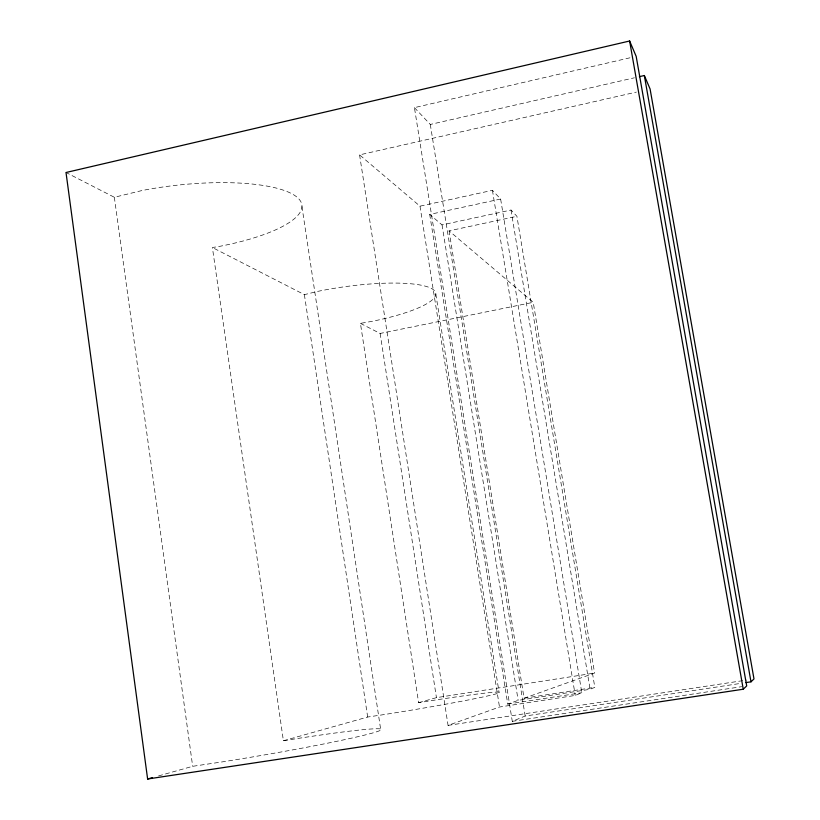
<?xml version="1.0" encoding="UTF-8"?>
<svg xmlns="http://www.w3.org/2000/svg" width="820" height="820" viewBox="0 0 820 820"><rect width="100%" height="100%" fill="white"/><g stroke="black" fill="none" stroke-linecap="round" stroke-linejoin="round"><path stroke-width="0.61" stroke-dasharray="4.1 3.07" d="M629.944 57.8L414.428 107.635L512.285 721.333L525.169 716.034L739.63 683.552M359.57 154.877L448.068 725.382L499.493 707.024L575.24 695.421L581.81 692.726L500.63 199.024L492.43 190.332L419.983 206.168L359.57 154.877L636.361 92.106M429.711 214.43L507.734 704.083L518.148 700.362L590.103 689.302L594.818 687.365L516.918 216.296L511.014 210.033L442.041 224.895L429.711 214.43L500.63 199.024M449.063 230.85L524.072 698.24L594.592 673.056L533.236 302.324L449.063 230.85L516.918 216.296M158.578 775.915L192.679 766.31L221.81 761.964A125.726 5.484 -9.7 0 0 376.072 731.973A125.726 5.484 -9.7 0 0 290.075 739.671L283.402 740.757L212.39 247.507L218.848 246.502A121.268 33.415 -6.2 0 0 295.661 196.123A121.268 33.415 -6.2 0 0 142.014 190.537L114.339 197.272L66.01 172.507M283.402 740.757L367.667 717.028L381.3 714.999A93.213 3.126 -9.4 0 0 495.741 693.956A93.213 3.126 -9.4 0 0 431.176 700.669L418.62 702.678L360.431 323.367L372.649 321.225A90.702 19.413 -8.1 0 0 431.453 288.476A90.702 19.413 -8.1 0 0 317.442 291.448L304.384 294.646L212.39 247.507M418.62 702.678L436.435 697.656L594.592 673.056M414.428 107.635L430.295 124.455L634.383 77.797M360.431 323.367L380.121 333.453L533.236 302.324M524.072 698.24L594.818 687.365M507.734 704.083L581.81 692.726M448.068 725.382L746.405 680.108M512.285 721.333L741.659 686.688M511.014 210.033L590.103 689.302M492.43 190.332L575.24 695.421M430.295 124.455L525.169 716.034M442.041 224.895L518.148 700.362M435.799 294.001L499.093 692.408M419.983 206.168L499.493 707.024M380.121 333.453L436.435 697.656M301.934 206.527L380.654 729.339M304.384 294.646L367.667 717.028M114.339 197.272L192.679 766.31"/><path stroke-width="1.23" d="M743.248 689.22L746.702 685.93L636.176 56.354L629.627 41L66.01 172.507L147.62 779L743.248 689.22L629.627 41M745.933 682.588L750.987 681.83L753.99 678.95L650.086 88.99L644.335 75.522L639.364 76.66M147.62 779L152.489 777.626M644.335 75.522L750.987 681.83"/></g></svg>
